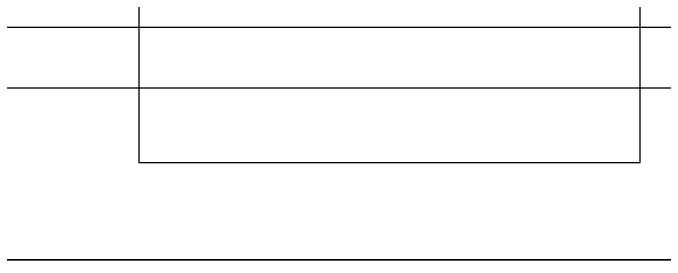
# Model space of a CAD drawing. Extents: x -13345 to 10098, y -1643 to 9113.
# Drawn here: x -8336 to -8285.9, y 94.3 to 113.3 of the extents above; entities that cross this region are included whole.
import ezdxf

# ---------------------------------------------------------------- set-up
doc = ezdxf.new("R2010")
doc.units = 0
doc.header["$LTSCALE"] = 192
doc.header["$MEASUREMENT"] = 0
for name, color, linetype in [('ARCH-WALLS-EXTERIOR', 5, 'CONTINUOUS'), ('EXPANSION-JOINT', 1, 'CONTINUOUS'), ('UTILITIES-PLUMB', 2, 'CONTINUOUS')]:
    doc.layers.add(name, color=color, linetype=linetype)
doc.layers.add('COMMON AREA FILL', color=7, linetype='CONTINUOUS', true_color=0xdedede)

msp = doc.modelspace()

# ---------------------------------------------------------------- linework, layer by layer
at = {"layer": 'ARCH-WALLS-EXTERIOR'}
msp.add_line((-8238.945, 94.274), (-9341.445, 94.274), dxfattribs=at)
msp.add_lwpolyline([(-8275.454, 112.151), (-8338.704, 112.151)], dxfattribs=at)
at = {"layer": 'COMMON AREA FILL'}
msp.add_lwpolyline([(-10764.088, 1375.026), (-8649.513, 1375.026), (-8237.695, 661.736), (-8237.695, 214.401), (-8238.945, 214.401), (-8338.704, 214.401), (-8338.704, 205.776), (-8337.079, 205.776), (-8337.079, 129.776), (-8338.704, 129.776), (-8338.704, 107.524), (-8275.454, 107.524), (-8275.454, 128.151), (-8238.945, 128.151), (-8238.945, 103.536), (-7564.945, 103.536)], dxfattribs=at)
at = {"layer": 'EXPANSION-JOINT'}
msp.add_line((-9341.445, 94.274), (-5904.445, 94.274), dxfattribs=at)
at = {"layer": 'UTILITIES-PLUMB'}
msp.add_lwpolyline([(-8326.329, 113.776), (-8326.329, 101.776), (-8287.829, 101.776), (-8287.829, 113.776)], dxfattribs=at)

doc.saveas('drawing.dxf')
